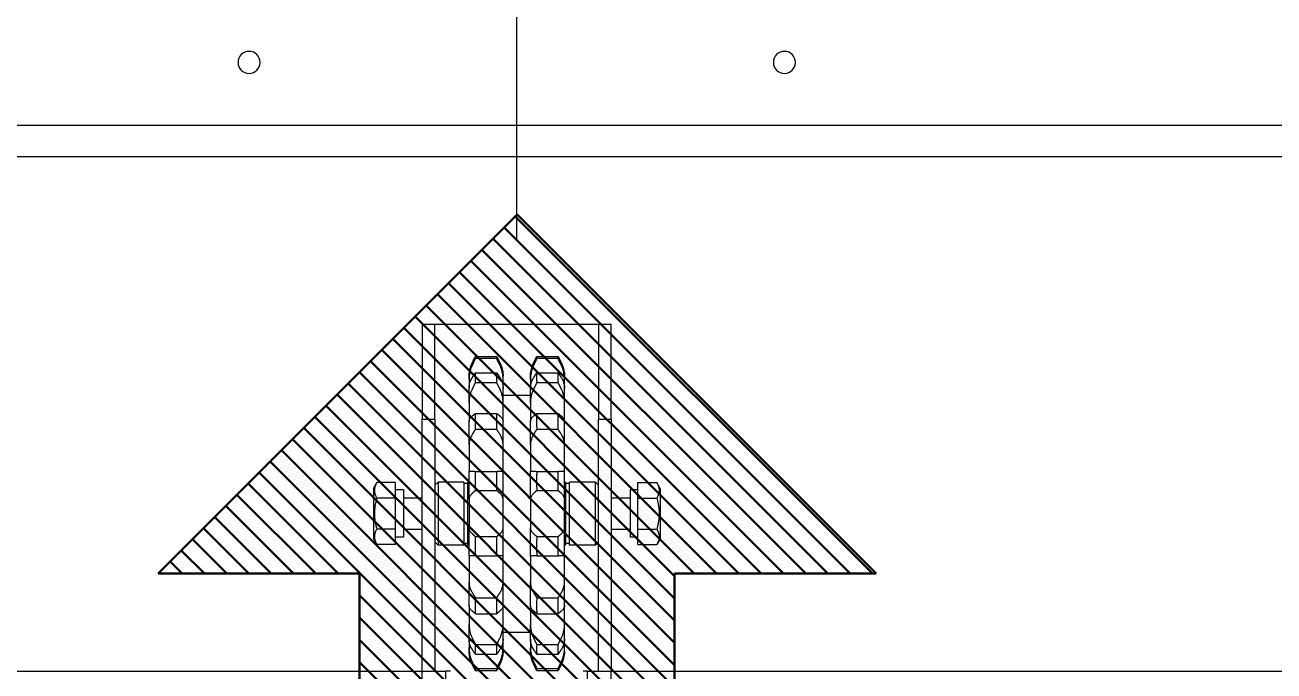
# Model space of a CAD drawing. Header units: millimetres. Extents: x -383313 to -161684, y -117025 to 99224.
# Drawn here: x -326998.6 to -326602, y 31030.8 to 31236 of the extents above; entities that cross this region are included whole.
import ezdxf

# ---------------------------------------------------------------- set-up
doc = ezdxf.new("R2010")
doc.units = ezdxf.units.MM
doc.header["$MEASUREMENT"] = 0
doc.linetypes.add('ESKD_shtrihpunktir', pattern=[18, 15, -1, 1, -1])
doc.layers.add('1', color=7, linetype='Continuous', lineweight=50)
for name, color, linetype in [('PV-55E8', 7, 'Continuous'), ('PV-F89', 7, 'Continuous'), ('Робот', 30, 'Continuous')]:
    doc.layers.add(name, color=color, linetype=linetype)

# ---------------------------------------------------------------- blocks, each defined once
blk = doc.blocks.new('*U123')
at = {"color": 1, "linetype": 'ESKD_shtrihpunktir', "ltscale": 10}
blk.add_line((-734.5, 563.27), (-734.5, -636.73), dxfattribs=at)
at = {"layer": 'PV-55E8', "color": 3}
for p, q in [((-264.5, 536.62), (-1204.5, 536.62)), ((-279.5, 526.62), (-1189.5, 526.62))]:
    blk.add_line(p, q, dxfattribs=at)
for centre in [(-819.5, 506.62), (-649.5, 506.62)]:
    blk.add_circle(centre, 3.5, dxfattribs=at)
blk = doc.blocks.new('Робот ABB IRB660_3.15 (сверху)')
at = {"layer": 'Робот'}
blk.add_circle((0, 0), 3150, dxfattribs=at)
blk = doc.blocks.new('*U149')
at = {"layer": 'PV-F89'}
for p, q in [((3037.85, 1938.87), (3037.85, 1473.87)), ((3079.85, 1489.37), (3078.03, 1488.32)), ((3078.03, 1482.37), (3078.03, 1488.32)), ((3095.85, 1489.37), (3079.85, 1489.37)), ((3082.94, 1482.37), (3082.94, 1488.32)), ((3092.76, 1482.37), (3092.76, 1488.32)), ((3095.85, 1489.37), (3097.66, 1488.32)), ((3097.66, 1482.37), (3097.66, 1488.32)), ((3078.03, 1482.37), (3082.94, 1482.37)), ((3080.35, 1479.87), (3080.35, 1482.37)), ((3095.35, 1479.87), (3080.35, 1479.87)), ((3082.85, 1479.87), (3082.85, 1473.87)), ((3082.94, 1482.37), (3092.76, 1482.37)), ((3092.76, 1482.37), (3097.66, 1482.37)), ((3092.85, 1479.87), (3092.85, 1473.87)), ((3095.35, 1479.87), (3095.35, 1482.37)), ((1757.85, 1473.87), (3037.85, 1473.87)), ((3037.85, 1473.87), (3037.85, 1466.37)), ((3037.85, 1473.87), (3117.85, 1473.87)), ((3117.85, 1473.87), (3117.85, 1469.87)), ((3147.85, 1473.87), (3117.85, 1473.87)), ((3147.85, 1469.87), (3147.85, 1473.87)), ((3117.85, 1469.87), (3037.85, 1469.87)), ((3078.85, 1469.87), (3077.85, 1468.87)), ((3097.85, 1468.87), (3077.85, 1468.87)), ((3077.85, 1460.67), (3077.85, 1468.87)), ((3096.85, 1469.87), (3097.85, 1468.87)), ((3097.85, 1460.67), (3097.85, 1468.87)), ((3117.85, 1469.87), (3147.85, 1469.87)), ((3147.85, 1465.87), (3147.85, 1469.87)), ((1757.85, 1466.37), (3037.85, 1466.37)), ((3037.85, 1464.92), (3037.85, 1466.37)), ((3147.85, 1421.87), (3147.85, 1465.87)), ((3097.85, 1460.67), (3077.85, 1460.67)), ((3078.35, 1459.37), (3078.35, 1460.67)), ((3097.35, 1459.37), (3097.35, 1460.67)), ((3037.99, 1457.02), (3037.99, 1450.22)), ((3038.64, 1457.02), (3038.64, 1450.22)), ((3043.16, 1457.02), (3043.16, 1450.22)), ((3044.23, 1459.02), (3045.2, 1459.02)), ((3047.12, 1459.02), (3045.2, 1459.02)), ((3046.27, 1457.02), (3046.27, 1450.22)), ((3047.99, 1459.02), (3047.12, 1459.02)), ((3047.99, 1459.02), (3052.59, 1459.02)), ((3054.44, 1459.02), (3052.59, 1459.02)), ((3058.64, 1459.02), (3054.44, 1459.02)), ((3056.06, 1457.02), (3056.06, 1450.22)), ((3058.64, 1459.02), (3066.07, 1459.02)), ((3061.09, 1457.02), (3061.09, 1450.22)), ((3067.54, 1459.02), (3066.07, 1459.02)), ((3074.3, 1459.02), (3067.54, 1459.02)), ((3074.34, 1459.02), (3074.3, 1459.02)), ((3074.34, 1459.02), (3083.33, 1459.02)), ((3074.45, 1457.02), (3074.45, 1450.22)), ((3077.85, 1459.37), (3097.85, 1459.37)), ((3077.85, 1459.02), (3077.85, 1459.37)), ((3080.54, 1457.02), (3080.54, 1450.22)), ((3084.15, 1459.02), (3083.33, 1459.02)), ((3091.55, 1459.02), (3084.15, 1459.02)), ((3092.37, 1459.02), (3091.55, 1459.02)), ((3092.37, 1459.02), (3101.36, 1459.02)), ((3095.16, 1457.02), (3095.16, 1450.22)), ((3097.85, 1459.02), (3097.85, 1459.37)), ((3101.25, 1457.02), (3101.25, 1450.22)), ((3101.4, 1459.02), (3101.36, 1459.02)), ((3108.16, 1459.02), (3101.4, 1459.02)), ((3109.62, 1459.02), (3108.16, 1459.02)), ((3109.62, 1459.02), (3117.06, 1459.02)), ((3114.61, 1457.02), (3114.61, 1450.22)), ((3121.26, 1459.02), (3117.06, 1459.02)), ((3119.64, 1457.02), (3119.64, 1450.22)), ((3123.11, 1459.02), (3121.26, 1459.02)), ((3123.11, 1459.02), (3127.71, 1459.02)), ((3128.58, 1459.02), (3127.71, 1459.02)), ((3130.5, 1459.02), (3128.58, 1459.02)), ((3129.42, 1457.02), (3129.42, 1450.22)), ((3130.5, 1459.02), (3131.46, 1459.02)), ((3132.54, 1457.02), (3132.54, 1450.22)), ((3137.05, 1450.22), (3137.05, 1457.02)), ((3137.7, 1457.02), (3137.7, 1450.22)), ((3044.23, 1448.22), (3045.2, 1448.22)), ((3045.2, 1448.22), (3047.12, 1448.22)), ((3047.12, 1448.22), (3047.99, 1448.22)), ((3047.99, 1448.22), (3052.59, 1448.22)), ((3050.2, 1448.22), (3050.2, 1439.52)), ((3052.59, 1448.22), (3054.44, 1448.22)), ((3054.44, 1448.22), (3058.64, 1448.22)), ((3058.64, 1448.22), (3066.07, 1448.22)), ((3066.07, 1448.22), (3067.54, 1448.22)), ((3067.54, 1448.22), (3074.3, 1448.22)), ((3074.3, 1448.22), (3074.34, 1448.22)), ((3074.34, 1448.22), (3083.33, 1448.22)), ((3083.33, 1448.22), (3084.15, 1448.22)), ((3084.15, 1448.22), (3091.55, 1448.22)), ((3091.55, 1448.22), (3092.37, 1448.22)), ((3092.37, 1448.22), (3101.36, 1448.22)), ((3101.36, 1448.22), (3101.4, 1448.22)), ((3101.4, 1448.22), (3108.16, 1448.22)), ((3108.16, 1448.22), (3109.62, 1448.22)), ((3109.62, 1448.22), (3117.06, 1448.22)), ((3117.06, 1448.22), (3121.26, 1448.22)), ((3121.26, 1448.22), (3123.11, 1448.22)), ((3123.11, 1448.22), (3127.71, 1448.22)), ((3125.49, 1448.22), (3125.49, 1439.52)), ((3127.71, 1448.22), (3128.58, 1448.22)), ((3128.58, 1448.22), (3130.5, 1448.22)), ((3130.5, 1448.22), (3131.46, 1448.22)), ((3037.99, 1437.52), (3037.99, 1430.72)), ((3038.64, 1437.52), (3038.64, 1430.72)), ((3043.16, 1437.52), (3043.16, 1430.72)), ((3044.23, 1439.52), (3045.2, 1439.52)), ((3047.12, 1439.52), (3045.2, 1439.52)), ((3046.27, 1437.52), (3046.27, 1430.72)), ((3047.99, 1439.52), (3047.12, 1439.52)), ((3047.99, 1439.52), (3052.59, 1439.52)), ((3054.44, 1439.52), (3052.59, 1439.52)), ((3058.64, 1439.52), (3054.44, 1439.52)), ((3056.06, 1437.52), (3056.06, 1430.72)), ((3058.64, 1439.52), (3066.07, 1439.52)), ((3061.09, 1437.52), (3061.09, 1430.72)), ((3067.54, 1439.52), (3066.07, 1439.52)), ((3074.3, 1439.52), (3067.54, 1439.52)), ((3074.34, 1439.52), (3074.3, 1439.52)), ((3074.34, 1439.52), (3083.33, 1439.52)), ((3074.45, 1437.52), (3074.45, 1430.72)), ((3080.54, 1437.52), (3080.54, 1430.72)), ((3084.15, 1439.52), (3083.33, 1439.52)), ((3091.55, 1439.52), (3084.15, 1439.52)), ((3092.37, 1439.52), (3091.55, 1439.52)), ((3092.37, 1439.52), (3101.36, 1439.52)), ((3095.16, 1437.52), (3095.16, 1430.72)), ((3101.25, 1437.52), (3101.25, 1430.72)), ((3101.4, 1439.52), (3101.36, 1439.52)), ((3108.16, 1439.52), (3101.4, 1439.52)), ((3109.62, 1439.52), (3108.16, 1439.52)), ((3109.62, 1439.52), (3117.06, 1439.52)), ((3114.61, 1437.52), (3114.61, 1430.72)), ((3121.26, 1439.52), (3117.06, 1439.52)), ((3119.64, 1437.52), (3119.64, 1430.72)), ((3123.11, 1439.52), (3121.26, 1439.52)), ((3123.11, 1439.52), (3127.71, 1439.52)), ((3128.58, 1439.52), (3127.71, 1439.52)), ((3130.5, 1439.52), (3128.58, 1439.52)), ((3129.42, 1437.52), (3129.42, 1430.72)), ((3130.5, 1439.52), (3131.46, 1439.52)), ((3132.54, 1437.52), (3132.54, 1430.72)), ((3137.05, 1430.72), (3137.05, 1437.52)), ((3137.7, 1437.52), (3137.7, 1430.72)), ((3044.23, 1428.72), (3045.2, 1428.72)), ((3045.2, 1428.72), (3047.12, 1428.72)), ((3047.12, 1428.72), (3047.99, 1428.72)), ((3047.99, 1428.72), (3052.59, 1428.72)), ((3052.59, 1428.72), (3054.44, 1428.72)), ((3054.44, 1428.72), (3058.64, 1428.72)), ((3058.64, 1428.72), (3066.07, 1428.72)), ((3066.07, 1428.72), (3067.54, 1428.72)), ((3067.54, 1428.72), (3074.3, 1428.72)), ((3074.3, 1428.72), (3074.34, 1428.72)), ((3074.34, 1428.72), (3083.33, 1428.72)), ((3077.85, 1428.37), (3077.85, 1428.72)), ((3097.85, 1428.37), (3077.85, 1428.37)), ((3078.35, 1427.07), (3078.35, 1428.37)), ((3083.33, 1428.72), (3084.15, 1428.72)), ((3084.15, 1428.72), (3091.55, 1428.72)), ((3091.55, 1428.72), (3092.37, 1428.72)), ((3092.37, 1428.72), (3101.36, 1428.72)), ((3097.35, 1427.07), (3097.35, 1428.37)), ((3097.85, 1428.37), (3097.85, 1428.72)), ((3101.36, 1428.72), (3101.4, 1428.72)), ((3101.4, 1428.72), (3108.16, 1428.72)), ((3108.16, 1428.72), (3109.62, 1428.72)), ((3109.62, 1428.72), (3117.06, 1428.72)), ((3117.06, 1428.72), (3121.26, 1428.72)), ((3121.26, 1428.72), (3123.11, 1428.72)), ((3123.11, 1428.72), (3127.71, 1428.72)), ((3127.71, 1428.72), (3128.58, 1428.72)), ((3128.58, 1428.72), (3130.5, 1428.72)), ((3130.5, 1428.72), (3131.46, 1428.72)), ((3077.85, 1427.07), (3097.85, 1427.07)), ((3077.85, 1418.87), (3077.85, 1427.07)), ((3097.85, 1418.87), (3097.85, 1427.07)), ((1757.85, 1421.37), (3037.85, 1421.37)), ((3037.85, 1421.37), (3037.85, 1422.76)), ((3037.85, 1421.37), (3037.85, 1413.87)), ((3147.85, 1417.87), (3147.85, 1421.87)), ((3037.85, 1417.87), (3117.85, 1417.87)), ((3077.85, 1418.87), (3097.85, 1418.87)), ((3078.85, 1417.87), (3077.85, 1418.87)), ((3096.85, 1417.87), (3097.85, 1418.87)), ((3117.85, 1417.87), (3117.85, 1413.87)), ((3147.85, 1417.87), (3117.85, 1417.87)), ((3147.85, 1413.87), (3147.85, 1417.87)), ((1757.85, 1413.87), (3037.85, 1413.87)), ((3117.85, 1413.87), (3037.85, 1413.87)), ((3037.85, 1413.87), (3037.85, 948.87)), ((3082.85, 1413.87), (3082.85, 1407.87)), ((3092.85, 1413.87), (3092.85, 1407.87)), ((3117.85, 1413.87), (3147.85, 1413.87)), ((3078.03, 1405.37), (3082.94, 1405.37)), ((3078.03, 1405.37), (3078.03, 1399.41)), ((3095.35, 1407.87), (3080.35, 1407.87)), ((3080.35, 1405.37), (3080.35, 1407.87)), ((3082.94, 1405.37), (3092.76, 1405.37)), ((3082.94, 1405.37), (3082.94, 1399.41)), ((3092.76, 1405.37), (3097.66, 1405.37)), ((3092.76, 1405.37), (3092.76, 1399.41)), ((3095.35, 1405.37), (3095.35, 1407.87)), ((3097.66, 1405.37), (3097.66, 1399.41)), ((3079.85, 1398.37), (3078.03, 1399.41)), ((3095.85, 1398.37), (3079.85, 1398.37)), ((3095.85, 1398.37), (3097.66, 1399.41))]:
    blk.add_line(p, q, dxfattribs=at)
for centre, start, end in [((3044.23, 1449.52), 90, 90.6401), ((3131.46, 1449.52), 89.3599, 90), ((3044.23, 1457.72), 269.3599, 270), ((3131.46, 1457.72), 270, 270.6401), ((3044.23, 1430.02), 90, 90.6401), ((3131.46, 1430.02), 89.3599, 90), ((3044.23, 1438.22), 269.3599, 270), ((3131.46, 1438.22), 270, 270.6401)]:
    blk.add_arc(centre, 9.5, start, end, dxfattribs=at)
for points, weights in [([(3082.94, 1488.32), (3080.49, 1489.74), (3078.03, 1488.32)], [1.22364575665, 1.41294441399, 1.22364575665]), ([(3092.76, 1488.32), (3087.85, 1489.74), (3082.94, 1488.32)], [1.22364575665, 1.41294441399, 1.22364575665]), ([(3097.66, 1488.32), (3095.21, 1489.74), (3092.76, 1488.32)], [1.22364575665, 1.41294441399, 1.22364575665]), ([(3037.99, 1457.02), (3039.06, 1457.55), (3040.08, 1458.05)], [1, 1.00025461957, 1]), ([(3038.64, 1457.02), (3038.32, 1457.11), (3037.99, 1457.02)], [1, 1.00194841845, 1]), ([(3040.83, 1458.05), (3039.76, 1457.55), (3038.64, 1457.02)], [1, 1.00025461958, 1]), ([(3043.16, 1457.02), (3043.99, 1457.55), (3044.78, 1458.05)], [1, 1.00025461955, 1]), ([(3046.27, 1457.02), (3044.72, 1457.11), (3043.16, 1457.02)], [1, 1.00194841845, 1]), ([(3048.38, 1458.05), (3047.35, 1457.55), (3046.27, 1457.02)], [1, 1.00025461956, 1]), ([(3056.06, 1457.02), (3056.5, 1457.55), (3056.92, 1458.05)], [1, 1.00025461955, 1]), ([(3061.09, 1457.02), (3058.58, 1457.11), (3056.06, 1457.02)], [1, 1.00194841845, 1]), ([(3062.76, 1458.05), (3061.94, 1457.55), (3061.09, 1457.02)], [1, 1.00025461956, 1]), ([(3074.45, 1457.02), (3074.43, 1457.55), (3074.41, 1458.05)], [1, 1.00025461957, 1]), ([(3080.54, 1457.02), (3077.49, 1457.11), (3074.45, 1457.02)], [1, 1.00194841845, 1]), ([(3081.47, 1458.05), (3081.01, 1457.55), (3080.54, 1457.02)], [1, 1.00025461957, 1]), ([(3095.16, 1457.02), (3094.69, 1457.55), (3094.23, 1458.05)], [1, 1.00025461955, 1]), ([(3101.25, 1457.02), (3098.2, 1457.11), (3095.16, 1457.02)], [1, 1.00194841845, 1]), ([(3101.28, 1458.05), (3101.27, 1457.55), (3101.25, 1457.02)], [1, 1.00025461956, 1]), ([(3114.61, 1457.02), (3113.76, 1457.55), (3112.94, 1458.05)], [1, 1.00025461956, 1]), ([(3119.64, 1457.02), (3117.12, 1457.11), (3114.61, 1457.02)], [1, 1.00194841845, 1]), ([(3118.78, 1458.05), (3119.2, 1457.55), (3119.64, 1457.02)], [1, 1.00025461955, 1]), ([(3129.42, 1457.02), (3128.35, 1457.55), (3127.32, 1458.05)], [1, 1.00025461954, 1]), ([(3132.54, 1457.02), (3130.98, 1457.11), (3129.42, 1457.02)], [1, 1.00194841845, 1]), ([(3130.92, 1458.05), (3131.71, 1457.55), (3132.54, 1457.02)], [1, 1.00025461956, 1]), ([(3137.05, 1457.02), (3135.94, 1457.55), (3134.87, 1458.05)], [1, 1.00025461956, 1]), ([(3135.62, 1458.05), (3136.64, 1457.55), (3137.7, 1457.02)], [1, 1.00025461954, 1]), ([(3137.7, 1457.02), (3137.38, 1457.11), (3137.05, 1457.02)], [1, 1.00194841845, 1]), ([(3037.99, 1450.22), (3038.32, 1450.12), (3038.64, 1450.22)], [1, 1.00194841845, 1]), ([(3040.08, 1449.18), (3039.06, 1449.69), (3037.99, 1450.22)], [1, 1.00025461955, 1]), ([(3038.64, 1450.22), (3039.76, 1449.69), (3040.83, 1449.18)], [1, 1.00025461953, 1]), ([(3044.78, 1449.18), (3043.99, 1449.69), (3043.16, 1450.22)], [1, 1.00025461957, 1]), ([(3043.16, 1450.22), (3044.72, 1450.12), (3046.27, 1450.22)], [1, 1.00194841845, 1]), ([(3046.27, 1450.22), (3047.35, 1449.69), (3048.38, 1449.18)], [1, 1.00025461954, 1]), ([(3056.92, 1449.18), (3056.5, 1449.69), (3056.06, 1450.22)], [1, 1.00025461956, 1]), ([(3056.06, 1450.22), (3058.58, 1450.12), (3061.09, 1450.22)], [1, 1.00194841845, 1]), ([(3061.09, 1450.22), (3061.94, 1449.69), (3062.76, 1449.18)], [1, 1.00025461956, 1]), ([(3074.41, 1449.18), (3074.43, 1449.69), (3074.45, 1450.22)], [1, 1.00025461956, 1]), ([(3074.45, 1450.22), (3077.49, 1450.12), (3080.54, 1450.22)], [1, 1.00194841845, 1]), ([(3080.54, 1450.22), (3081.01, 1449.69), (3081.47, 1449.18)], [1, 1.00025461958, 1]), ([(3094.23, 1449.18), (3094.69, 1449.69), (3095.16, 1450.22)], [1, 1.00025461956, 1]), ([(3095.16, 1450.22), (3098.2, 1450.12), (3101.25, 1450.22)], [1, 1.00194841845, 1]), ([(3101.25, 1450.22), (3101.27, 1449.69), (3101.28, 1449.18)], [1, 1.00025461955, 1]), ([(3112.94, 1449.18), (3113.76, 1449.69), (3114.61, 1450.22)], [1, 1.00025461957, 1]), ([(3114.61, 1450.22), (3117.12, 1450.12), (3119.64, 1450.22)], [1, 1.00194841845, 1]), ([(3119.64, 1450.22), (3119.2, 1449.69), (3118.78, 1449.18)], [1, 1.00025461956, 1]), ([(3127.32, 1449.18), (3128.35, 1449.69), (3129.42, 1450.22)], [1, 1.00025461956, 1]), ([(3129.42, 1450.22), (3130.98, 1450.12), (3132.54, 1450.22)], [1, 1.00194841845, 1]), ([(3132.54, 1450.22), (3131.71, 1449.69), (3130.92, 1449.18)], [1, 1.00025461955, 1]), ([(3134.87, 1449.18), (3135.94, 1449.69), (3137.05, 1450.22)], [1, 1.00025461957, 1]), ([(3137.7, 1450.22), (3136.64, 1449.69), (3135.62, 1449.18)], [1, 1.00025461957, 1]), ([(3137.05, 1450.22), (3137.38, 1450.12), (3137.7, 1450.22)], [1, 1.00194841845, 1]), ([(3037.99, 1437.52), (3039.06, 1438.05), (3040.08, 1438.55)], [1, 1.00025461957, 1]), ([(3038.64, 1437.52), (3038.32, 1437.61), (3037.99, 1437.52)], [1, 1.00194841845, 1]), ([(3040.83, 1438.55), (3039.76, 1438.05), (3038.64, 1437.52)], [1, 1.00025461957, 1]), ([(3043.16, 1437.52), (3043.99, 1438.05), (3044.78, 1438.55)], [1, 1.00025461956, 1]), ([(3046.27, 1437.52), (3044.72, 1437.61), (3043.16, 1437.52)], [1, 1.00194841845, 1]), ([(3048.38, 1438.55), (3047.35, 1438.05), (3046.27, 1437.52)], [1, 1.00025461957, 1]), ([(3056.06, 1437.52), (3056.5, 1438.05), (3056.92, 1438.55)], [1, 1.00025461955, 1]), ([(3061.09, 1437.52), (3058.58, 1437.61), (3056.06, 1437.52)], [1, 1.00194841845, 1]), ([(3062.76, 1438.55), (3061.94, 1438.05), (3061.09, 1437.52)], [1, 1.00025461957, 1]), ([(3074.45, 1437.52), (3074.43, 1438.05), (3074.41, 1438.55)], [1, 1.00025461957, 1]), ([(3080.54, 1437.52), (3077.49, 1437.61), (3074.45, 1437.52)], [1, 1.00194841845, 1]), ([(3081.47, 1438.55), (3081.01, 1438.05), (3080.54, 1437.52)], [1, 1.00025461957, 1]), ([(3095.16, 1437.52), (3094.69, 1438.05), (3094.23, 1438.55)], [1, 1.00025461958, 1]), ([(3101.25, 1437.52), (3098.2, 1437.61), (3095.16, 1437.52)], [1, 1.00194841845, 1]), ([(3101.28, 1438.55), (3101.27, 1438.05), (3101.25, 1437.52)], [1, 1.00025461954, 1]), ([(3114.61, 1437.52), (3113.76, 1438.05), (3112.94, 1438.55)], [1, 1.00025461956, 1]), ([(3119.64, 1437.52), (3117.12, 1437.61), (3114.61, 1437.52)], [1, 1.00194841845, 1]), ([(3118.78, 1438.55), (3119.2, 1438.05), (3119.64, 1437.52)], [1, 1.00025461956, 1]), ([(3129.42, 1437.52), (3128.35, 1438.05), (3127.32, 1438.55)], [1, 1.00025461954, 1]), ([(3132.54, 1437.52), (3130.98, 1437.61), (3129.42, 1437.52)], [1, 1.00194841845, 1]), ([(3130.92, 1438.55), (3131.71, 1438.05), (3132.54, 1437.52)], [1, 1.00025461957, 1]), ([(3137.05, 1437.52), (3135.94, 1438.05), (3134.87, 1438.55)], [1, 1.00025461955, 1]), ([(3135.62, 1438.55), (3136.64, 1438.05), (3137.7, 1437.52)], [1, 1.00025461956, 1]), ([(3137.7, 1437.52), (3137.38, 1437.61), (3137.05, 1437.52)], [1, 1.00194841845, 1]), ([(3037.99, 1430.72), (3038.32, 1430.62), (3038.64, 1430.72)], [1, 1.00194841845, 1]), ([(3040.08, 1429.68), (3039.06, 1430.19), (3037.99, 1430.72)], [1, 1.00025461957, 1]), ([(3038.64, 1430.72), (3039.76, 1430.19), (3040.83, 1429.68)], [1, 1.00025461957, 1]), ([(3043.16, 1430.72), (3044.72, 1430.62), (3046.27, 1430.72)], [1, 1.00194841845, 1]), ([(3044.78, 1429.68), (3043.99, 1430.19), (3043.16, 1430.72)], [1, 1.00025461954, 1]), ([(3046.27, 1430.72), (3047.35, 1430.19), (3048.38, 1429.68)], [1, 1.00025461957, 1]), ([(3056.06, 1430.72), (3058.58, 1430.62), (3061.09, 1430.72)], [1, 1.00194841845, 1]), ([(3056.92, 1429.68), (3056.5, 1430.19), (3056.06, 1430.72)], [1, 1.00025461956, 1]), ([(3061.09, 1430.72), (3061.94, 1430.19), (3062.76, 1429.68)], [1, 1.00025461958, 1]), ([(3074.41, 1429.68), (3074.43, 1430.19), (3074.45, 1430.72)], [1, 1.00025461956, 1]), ([(3074.45, 1430.72), (3077.49, 1430.62), (3080.54, 1430.72)], [1, 1.00194841845, 1]), ([(3080.54, 1430.72), (3081.01, 1430.19), (3081.47, 1429.68)], [1, 1.00025461956, 1]), ([(3094.23, 1429.68), (3094.69, 1430.19), (3095.16, 1430.72)], [1, 1.00025461957, 1]), ([(3095.16, 1430.72), (3098.2, 1430.62), (3101.25, 1430.72)], [1, 1.00194841845, 1]), ([(3101.25, 1430.72), (3101.27, 1430.19), (3101.28, 1429.68)], [1, 1.00025461953, 1]), ([(3112.94, 1429.68), (3113.76, 1430.19), (3114.61, 1430.72)], [1, 1.00025461956, 1]), ([(3114.61, 1430.72), (3117.12, 1430.62), (3119.64, 1430.72)], [1, 1.00194841845, 1]), ([(3119.64, 1430.72), (3119.2, 1430.19), (3118.78, 1429.68)], [1, 1.00025461955, 1]), ([(3127.32, 1429.68), (3128.35, 1430.19), (3129.42, 1430.72)], [1, 1.00025461957, 1]), ([(3129.42, 1430.72), (3130.98, 1430.62), (3132.54, 1430.72)], [1, 1.00194841845, 1]), ([(3132.54, 1430.72), (3131.71, 1430.19), (3130.92, 1429.68)], [1, 1.00025461955, 1]), ([(3134.87, 1429.68), (3135.94, 1430.19), (3137.05, 1430.72)], [1, 1.00025461956, 1]), ([(3137.7, 1430.72), (3136.64, 1430.19), (3135.62, 1429.68)], [1, 1.00025461955, 1]), ([(3137.05, 1430.72), (3137.38, 1430.62), (3137.7, 1430.72)], [1, 1.00194841845, 1]), ([(3082.94, 1399.41), (3080.49, 1398), (3078.03, 1399.41)], [1.22364575665, 1.41294441399, 1.22364575665]), ([(3092.76, 1399.41), (3087.85, 1398), (3082.94, 1399.41)], [1.22364575665, 1.41294441399, 1.22364575665]), ([(3097.66, 1399.41), (3095.21, 1398), (3092.76, 1399.41)], [1.22364575665, 1.41294441399, 1.22364575665])]:
    blk.add_rational_spline(points, weights, degree=2, dxfattribs=at)
for points, knots in [([(3040.08, 1458.05), (3040.24, 1458.13), (3040.39, 1458.2), (3040.82, 1458.38), (3041.12, 1458.49), (3041.72, 1458.68), (3042.04, 1458.76), (3042.68, 1458.89), (3043, 1458.94), (3043.59, 1459), (3043.86, 1459.01), (3044.13, 1459.02)], [10.115097, 10.115097, 10.115097, 10.115097, 10.644502, 10.644502, 11.586026, 11.586026, 12.527551, 12.527551, 13.469075, 13.469075, 14.298941, 14.298941, 14.298941, 14.298941]), ([(3045.2, 1459.02), (3044.88, 1459.02), (3044.56, 1459), (3043.9, 1458.94), (3043.56, 1458.89), (3042.89, 1458.76), (3042.56, 1458.68), (3041.92, 1458.49), (3041.61, 1458.38), (3041.16, 1458.2), (3041, 1458.13), (3040.83, 1458.05)], [43.585605, 43.585605, 43.585605, 43.585605, 44.52713, 44.52713, 45.468654, 45.468654, 46.410179, 46.410179, 47.351703, 47.351703, 47.881108, 47.881108, 47.881108, 47.881108]), ([(3044.78, 1458.05), (3044.9, 1458.13), (3045.02, 1458.2), (3045.35, 1458.38), (3045.58, 1458.49), (3046.05, 1458.68), (3046.29, 1458.76), (3046.78, 1458.89), (3047.03, 1458.94), (3047.52, 1459), (3047.76, 1459.02), (3047.99, 1459.02)], [10.115097, 10.115097, 10.115097, 10.115097, 10.644502, 10.644502, 11.586026, 11.586026, 12.527551, 12.527551, 13.469075, 13.469075, 14.4106, 14.4106, 14.4106, 14.4106]), ([(3052.59, 1459.02), (3052.29, 1459.02), (3051.97, 1459), (3051.33, 1458.94), (3051.01, 1458.89), (3050.37, 1458.76), (3050.05, 1458.68), (3049.43, 1458.49), (3049.14, 1458.38), (3048.7, 1458.2), (3048.54, 1458.13), (3048.38, 1458.05)], [43.585605, 43.585605, 43.585605, 43.585605, 44.52713, 44.52713, 45.468654, 45.468654, 46.410179, 46.410179, 47.351703, 47.351703, 47.881108, 47.881108, 47.881108, 47.881108]), ([(3056.92, 1458.05), (3056.99, 1458.13), (3057.05, 1458.2), (3057.23, 1458.38), (3057.35, 1458.49), (3057.6, 1458.68), (3057.73, 1458.76), (3057.99, 1458.89), (3058.13, 1458.94), (3058.39, 1459), (3058.52, 1459.02), (3058.64, 1459.02)], [10.115097, 10.115097, 10.115097, 10.115097, 10.644502, 10.644502, 11.586026, 11.586026, 12.527551, 12.527551, 13.469075, 13.469075, 14.4106, 14.4106, 14.4106, 14.4106]), ([(3066.07, 1459.02), (3065.84, 1459.02), (3065.59, 1459), (3065.08, 1458.94), (3064.83, 1458.89), (3064.32, 1458.76), (3064.07, 1458.68), (3063.58, 1458.49), (3063.35, 1458.38), (3063.01, 1458.2), (3062.88, 1458.13), (3062.76, 1458.05)], [43.585605, 43.585605, 43.585605, 43.585605, 44.52713, 44.52713, 45.468654, 45.468654, 46.410179, 46.410179, 47.351703, 47.351703, 47.881108, 47.881108, 47.881108, 47.881108]), ([(3074.41, 1458.05), (3074.41, 1458.13), (3074.41, 1458.2), (3074.4, 1458.38), (3074.39, 1458.49), (3074.38, 1458.68), (3074.38, 1458.76), (3074.37, 1458.89), (3074.36, 1458.94), (3074.35, 1459), (3074.34, 1459.02), (3074.34, 1459.02)], [10.115097, 10.115097, 10.115097, 10.115097, 10.644502, 10.644502, 11.586026, 11.586026, 12.527551, 12.527551, 13.469075, 13.469075, 14.4106, 14.4106, 14.4106, 14.4106]), ([(3083.33, 1459.02), (3083.19, 1459.02), (3083.06, 1459), (3082.77, 1458.94), (3082.63, 1458.89), (3082.35, 1458.76), (3082.2, 1458.68), (3081.93, 1458.49), (3081.8, 1458.38), (3081.61, 1458.2), (3081.54, 1458.13), (3081.47, 1458.05)], [43.585605, 43.585605, 43.585605, 43.585605, 44.52713, 44.52713, 45.468654, 45.468654, 46.410179, 46.410179, 47.351703, 47.351703, 47.881108, 47.881108, 47.881108, 47.881108]), ([(3094.23, 1458.05), (3094.16, 1458.13), (3094.09, 1458.2), (3093.9, 1458.38), (3093.77, 1458.49), (3093.49, 1458.68), (3093.35, 1458.76), (3093.07, 1458.89), (3092.93, 1458.94), (3092.64, 1459), (3092.5, 1459.02), (3092.37, 1459.02)], [10.115097, 10.115097, 10.115097, 10.115097, 10.644502, 10.644502, 11.586026, 11.586026, 12.527551, 12.527551, 13.469075, 13.469075, 14.4106, 14.4106, 14.4106, 14.4106]), ([(3101.36, 1459.02), (3101.36, 1459.02), (3101.35, 1459), (3101.34, 1458.94), (3101.33, 1458.89), (3101.32, 1458.76), (3101.32, 1458.68), (3101.3, 1458.49), (3101.3, 1458.38), (3101.29, 1458.2), (3101.29, 1458.13), (3101.28, 1458.05)], [43.585605, 43.585605, 43.585605, 43.585605, 44.52713, 44.52713, 45.468654, 45.468654, 46.410179, 46.410179, 47.351703, 47.351703, 47.881108, 47.881108, 47.881108, 47.881108]), ([(3112.94, 1458.05), (3112.82, 1458.13), (3112.69, 1458.2), (3112.35, 1458.38), (3112.11, 1458.49), (3111.63, 1458.68), (3111.38, 1458.76), (3110.87, 1458.89), (3110.61, 1458.94), (3110.11, 1459), (3109.86, 1459.02), (3109.62, 1459.02)], [10.115097, 10.115097, 10.115097, 10.115097, 10.644502, 10.644502, 11.586026, 11.586026, 12.527551, 12.527551, 13.469075, 13.469075, 14.4106, 14.4106, 14.4106, 14.4106]), ([(3117.06, 1459.02), (3117.18, 1459.02), (3117.31, 1459), (3117.57, 1458.94), (3117.7, 1458.89), (3117.97, 1458.76), (3118.1, 1458.68), (3118.35, 1458.49), (3118.47, 1458.38), (3118.65, 1458.2), (3118.71, 1458.13), (3118.78, 1458.05)], [43.585605, 43.585605, 43.585605, 43.585605, 44.52713, 44.52713, 45.468654, 45.468654, 46.410179, 46.410179, 47.351703, 47.351703, 47.881108, 47.881108, 47.881108, 47.881108]), ([(3127.32, 1458.05), (3127.16, 1458.13), (3127, 1458.2), (3126.56, 1458.38), (3126.27, 1458.49), (3125.65, 1458.68), (3125.33, 1458.76), (3124.69, 1458.89), (3124.37, 1458.94), (3123.73, 1459), (3123.41, 1459.02), (3123.11, 1459.02)], [10.115097, 10.115097, 10.115097, 10.115097, 10.644502, 10.644502, 11.586026, 11.586026, 12.527551, 12.527551, 13.469075, 13.469075, 14.4106, 14.4106, 14.4106, 14.4106]), ([(3127.71, 1459.02), (3127.94, 1459.02), (3128.18, 1459), (3128.67, 1458.94), (3128.91, 1458.89), (3129.41, 1458.76), (3129.65, 1458.68), (3130.12, 1458.49), (3130.35, 1458.38), (3130.68, 1458.2), (3130.8, 1458.13), (3130.92, 1458.05)], [43.585605, 43.585605, 43.585605, 43.585605, 44.52713, 44.52713, 45.468654, 45.468654, 46.410179, 46.410179, 47.351703, 47.351703, 47.881108, 47.881108, 47.881108, 47.881108]), ([(3134.87, 1458.05), (3134.7, 1458.13), (3134.54, 1458.2), (3134.08, 1458.38), (3133.78, 1458.49), (3133.14, 1458.68), (3132.81, 1458.76), (3132.14, 1458.89), (3131.8, 1458.94), (3131.14, 1459), (3130.81, 1459.02), (3130.5, 1459.02)], [10.115097, 10.115097, 10.115097, 10.115097, 10.644502, 10.644502, 11.586026, 11.586026, 12.527551, 12.527551, 13.469075, 13.469075, 14.4106, 14.4106, 14.4106, 14.4106]), ([(3131.57, 1459.02), (3131.83, 1459.01), (3132.11, 1459), (3132.7, 1458.94), (3133.02, 1458.89), (3133.66, 1458.76), (3133.97, 1458.68), (3134.58, 1458.49), (3134.88, 1458.38), (3135.31, 1458.2), (3135.46, 1458.13), (3135.62, 1458.05)], [43.697264, 43.697264, 43.697264, 43.697264, 44.52713, 44.52713, 45.468654, 45.468654, 46.410179, 46.410179, 47.351703, 47.351703, 47.881108, 47.881108, 47.881108, 47.881108]), ([(3044.13, 1448.22), (3043.86, 1448.22), (3043.59, 1448.23), (3043, 1448.29), (3042.68, 1448.34), (3042.04, 1448.47), (3041.72, 1448.55), (3041.12, 1448.74), (3040.82, 1448.85), (3040.39, 1449.03), (3040.24, 1449.11), (3040.08, 1449.18)], [43.697229, 43.697229, 43.697229, 43.697229, 44.527095, 44.527095, 45.468619, 45.468619, 46.410144, 46.410144, 47.351668, 47.351668, 47.881074, 47.881074, 47.881074, 47.881074]), ([(3040.83, 1449.18), (3041, 1449.11), (3041.16, 1449.03), (3041.61, 1448.85), (3041.92, 1448.74), (3042.56, 1448.55), (3042.89, 1448.47), (3043.56, 1448.34), (3043.9, 1448.29), (3044.56, 1448.23), (3044.88, 1448.22), (3045.2, 1448.22)], [10.115097, 10.115097, 10.115097, 10.115097, 10.644502, 10.644502, 11.586026, 11.586026, 12.527551, 12.527551, 13.469075, 13.469075, 14.4106, 14.4106, 14.4106, 14.4106]), ([(3047.99, 1448.22), (3047.76, 1448.22), (3047.52, 1448.23), (3047.03, 1448.29), (3046.78, 1448.34), (3046.29, 1448.47), (3046.05, 1448.55), (3045.58, 1448.74), (3045.35, 1448.85), (3045.02, 1449.03), (3044.9, 1449.11), (3044.78, 1449.18)], [43.585571, 43.585571, 43.585571, 43.585571, 44.527095, 44.527095, 45.468619, 45.468619, 46.410144, 46.410144, 47.351668, 47.351668, 47.881074, 47.881074, 47.881074, 47.881074]), ([(3048.38, 1449.18), (3048.54, 1449.11), (3048.7, 1449.03), (3049.14, 1448.85), (3049.43, 1448.74), (3050.05, 1448.55), (3050.37, 1448.47), (3051.01, 1448.34), (3051.33, 1448.29), (3051.97, 1448.23), (3052.29, 1448.22), (3052.59, 1448.22)], [10.115097, 10.115097, 10.115097, 10.115097, 10.644502, 10.644502, 11.586026, 11.586026, 12.527551, 12.527551, 13.469075, 13.469075, 14.4106, 14.4106, 14.4106, 14.4106]), ([(3058.64, 1448.22), (3058.52, 1448.22), (3058.39, 1448.23), (3058.13, 1448.29), (3057.99, 1448.34), (3057.73, 1448.47), (3057.6, 1448.55), (3057.35, 1448.74), (3057.23, 1448.85), (3057.05, 1449.03), (3056.99, 1449.11), (3056.92, 1449.18)], [43.585571, 43.585571, 43.585571, 43.585571, 44.527095, 44.527095, 45.468619, 45.468619, 46.410144, 46.410144, 47.351668, 47.351668, 47.881074, 47.881074, 47.881074, 47.881074]), ([(3062.76, 1449.18), (3062.88, 1449.11), (3063.01, 1449.03), (3063.35, 1448.85), (3063.58, 1448.74), (3064.07, 1448.55), (3064.32, 1448.47), (3064.83, 1448.34), (3065.08, 1448.29), (3065.59, 1448.23), (3065.84, 1448.22), (3066.07, 1448.22)], [10.115097, 10.115097, 10.115097, 10.115097, 10.644502, 10.644502, 11.586026, 11.586026, 12.527551, 12.527551, 13.469075, 13.469075, 14.4106, 14.4106, 14.4106, 14.4106]), ([(3074.34, 1448.22), (3074.34, 1448.22), (3074.35, 1448.23), (3074.36, 1448.29), (3074.37, 1448.34), (3074.38, 1448.47), (3074.38, 1448.55), (3074.39, 1448.74), (3074.4, 1448.85), (3074.41, 1449.03), (3074.41, 1449.11), (3074.41, 1449.18)], [43.585571, 43.585571, 43.585571, 43.585571, 44.527095, 44.527095, 45.468619, 45.468619, 46.410144, 46.410144, 47.351668, 47.351668, 47.881074, 47.881074, 47.881074, 47.881074]), ([(3081.47, 1449.18), (3081.54, 1449.11), (3081.61, 1449.03), (3081.8, 1448.85), (3081.93, 1448.74), (3082.2, 1448.55), (3082.35, 1448.47), (3082.63, 1448.34), (3082.77, 1448.29), (3083.06, 1448.23), (3083.19, 1448.22), (3083.33, 1448.22)], [10.115097, 10.115097, 10.115097, 10.115097, 10.644502, 10.644502, 11.586026, 11.586026, 12.527551, 12.527551, 13.469075, 13.469075, 14.4106, 14.4106, 14.4106, 14.4106]), ([(3092.37, 1448.22), (3092.5, 1448.22), (3092.64, 1448.23), (3092.93, 1448.29), (3093.07, 1448.34), (3093.35, 1448.47), (3093.49, 1448.55), (3093.77, 1448.74), (3093.9, 1448.85), (3094.09, 1449.03), (3094.16, 1449.11), (3094.23, 1449.18)], [43.585571, 43.585571, 43.585571, 43.585571, 44.527095, 44.527095, 45.468619, 45.468619, 46.410144, 46.410144, 47.351668, 47.351668, 47.881074, 47.881074, 47.881074, 47.881074]), ([(3101.28, 1449.18), (3101.29, 1449.11), (3101.29, 1449.03), (3101.3, 1448.85), (3101.3, 1448.74), (3101.32, 1448.55), (3101.32, 1448.47), (3101.33, 1448.34), (3101.34, 1448.29), (3101.35, 1448.23), (3101.36, 1448.22), (3101.36, 1448.22)], [10.115097, 10.115097, 10.115097, 10.115097, 10.644502, 10.644502, 11.586026, 11.586026, 12.527551, 12.527551, 13.469075, 13.469075, 14.4106, 14.4106, 14.4106, 14.4106]), ([(3109.62, 1448.22), (3109.86, 1448.22), (3110.11, 1448.23), (3110.61, 1448.29), (3110.87, 1448.34), (3111.38, 1448.47), (3111.63, 1448.55), (3112.11, 1448.74), (3112.35, 1448.85), (3112.69, 1449.03), (3112.82, 1449.11), (3112.94, 1449.18)], [43.585571, 43.585571, 43.585571, 43.585571, 44.527095, 44.527095, 45.468619, 45.468619, 46.410144, 46.410144, 47.351668, 47.351668, 47.881074, 47.881074, 47.881074, 47.881074]), ([(3118.78, 1449.18), (3118.71, 1449.11), (3118.65, 1449.03), (3118.47, 1448.85), (3118.35, 1448.74), (3118.1, 1448.55), (3117.97, 1448.47), (3117.7, 1448.34), (3117.57, 1448.29), (3117.31, 1448.23), (3117.18, 1448.22), (3117.06, 1448.22)], [10.115097, 10.115097, 10.115097, 10.115097, 10.644502, 10.644502, 11.586026, 11.586026, 12.527551, 12.527551, 13.469075, 13.469075, 14.4106, 14.4106, 14.4106, 14.4106]), ([(3123.11, 1448.22), (3123.41, 1448.22), (3123.73, 1448.23), (3124.37, 1448.29), (3124.69, 1448.34), (3125.33, 1448.47), (3125.65, 1448.55), (3126.27, 1448.74), (3126.56, 1448.85), (3127, 1449.03), (3127.16, 1449.11), (3127.32, 1449.18)], [43.585571, 43.585571, 43.585571, 43.585571, 44.527095, 44.527095, 45.468619, 45.468619, 46.410144, 46.410144, 47.351668, 47.351668, 47.881074, 47.881074, 47.881074, 47.881074]), ([(3130.92, 1449.18), (3130.8, 1449.11), (3130.68, 1449.03), (3130.35, 1448.85), (3130.12, 1448.74), (3129.65, 1448.55), (3129.41, 1448.47), (3128.91, 1448.34), (3128.67, 1448.29), (3128.18, 1448.23), (3127.94, 1448.22), (3127.71, 1448.22)], [10.115097, 10.115097, 10.115097, 10.115097, 10.644502, 10.644502, 11.586026, 11.586026, 12.527551, 12.527551, 13.469075, 13.469075, 14.4106, 14.4106, 14.4106, 14.4106]), ([(3130.5, 1448.22), (3130.81, 1448.22), (3131.14, 1448.23), (3131.8, 1448.29), (3132.14, 1448.34), (3132.81, 1448.47), (3133.14, 1448.55), (3133.78, 1448.74), (3134.08, 1448.85), (3134.54, 1449.03), (3134.7, 1449.11), (3134.87, 1449.18)], [43.585571, 43.585571, 43.585571, 43.585571, 44.527095, 44.527095, 45.468619, 45.468619, 46.410144, 46.410144, 47.351668, 47.351668, 47.881074, 47.881074, 47.881074, 47.881074]), ([(3135.62, 1449.18), (3135.46, 1449.11), (3135.31, 1449.03), (3134.88, 1448.85), (3134.58, 1448.74), (3133.97, 1448.55), (3133.66, 1448.47), (3133.02, 1448.34), (3132.7, 1448.29), (3132.11, 1448.23), (3131.83, 1448.22), (3131.57, 1448.22)], [10.115097, 10.115097, 10.115097, 10.115097, 10.644502, 10.644502, 11.586026, 11.586026, 12.527551, 12.527551, 13.469075, 13.469075, 14.298941, 14.298941, 14.298941, 14.298941]), ([(3040.08, 1438.55), (3040.24, 1438.63), (3040.39, 1438.7), (3040.82, 1438.88), (3041.12, 1438.99), (3041.72, 1439.18), (3042.04, 1439.26), (3042.68, 1439.39), (3043, 1439.44), (3043.59, 1439.5), (3043.86, 1439.51), (3044.13, 1439.52)], [10.115097, 10.115097, 10.115097, 10.115097, 10.644502, 10.644502, 11.586026, 11.586026, 12.527551, 12.527551, 13.469075, 13.469075, 14.298941, 14.298941, 14.298941, 14.298941]), ([(3045.2, 1439.52), (3044.88, 1439.52), (3044.56, 1439.5), (3043.9, 1439.44), (3043.56, 1439.39), (3042.89, 1439.26), (3042.56, 1439.18), (3041.92, 1438.99), (3041.61, 1438.88), (3041.16, 1438.7), (3041, 1438.63), (3040.83, 1438.55)], [43.585571, 43.585571, 43.585571, 43.585571, 44.527095, 44.527095, 45.468619, 45.468619, 46.410144, 46.410144, 47.351668, 47.351668, 47.881074, 47.881074, 47.881074, 47.881074]), ([(3044.78, 1438.55), (3044.9, 1438.63), (3045.02, 1438.7), (3045.35, 1438.88), (3045.58, 1438.99), (3046.05, 1439.18), (3046.29, 1439.26), (3046.78, 1439.39), (3047.03, 1439.44), (3047.52, 1439.5), (3047.76, 1439.52), (3047.99, 1439.52)], [10.115097, 10.115097, 10.115097, 10.115097, 10.644502, 10.644502, 11.586026, 11.586026, 12.527551, 12.527551, 13.469075, 13.469075, 14.4106, 14.4106, 14.4106, 14.4106]), ([(3052.59, 1439.52), (3052.29, 1439.52), (3051.97, 1439.5), (3051.33, 1439.44), (3051.01, 1439.39), (3050.37, 1439.26), (3050.05, 1439.18), (3049.43, 1438.99), (3049.14, 1438.88), (3048.7, 1438.7), (3048.54, 1438.63), (3048.38, 1438.55)], [43.585571, 43.585571, 43.585571, 43.585571, 44.527095, 44.527095, 45.468619, 45.468619, 46.410144, 46.410144, 47.351668, 47.351668, 47.881074, 47.881074, 47.881074, 47.881074]), ([(3056.92, 1438.55), (3056.99, 1438.63), (3057.05, 1438.7), (3057.23, 1438.88), (3057.35, 1438.99), (3057.6, 1439.18), (3057.73, 1439.26), (3057.99, 1439.39), (3058.13, 1439.44), (3058.39, 1439.5), (3058.52, 1439.52), (3058.64, 1439.52)], [10.115097, 10.115097, 10.115097, 10.115097, 10.644502, 10.644502, 11.586026, 11.586026, 12.527551, 12.527551, 13.469075, 13.469075, 14.4106, 14.4106, 14.4106, 14.4106]), ([(3066.07, 1439.52), (3065.84, 1439.52), (3065.59, 1439.5), (3065.08, 1439.44), (3064.83, 1439.39), (3064.32, 1439.26), (3064.07, 1439.18), (3063.58, 1438.99), (3063.35, 1438.88), (3063.01, 1438.7), (3062.88, 1438.63), (3062.76, 1438.55)], [43.585571, 43.585571, 43.585571, 43.585571, 44.527095, 44.527095, 45.468619, 45.468619, 46.410144, 46.410144, 47.351668, 47.351668, 47.881074, 47.881074, 47.881074, 47.881074]), ([(3074.41, 1438.55), (3074.41, 1438.63), (3074.41, 1438.7), (3074.4, 1438.88), (3074.39, 1438.99), (3074.38, 1439.18), (3074.38, 1439.26), (3074.37, 1439.39), (3074.36, 1439.44), (3074.35, 1439.5), (3074.34, 1439.52), (3074.34, 1439.52)], [10.115097, 10.115097, 10.115097, 10.115097, 10.644502, 10.644502, 11.586026, 11.586026, 12.527551, 12.527551, 13.469075, 13.469075, 14.4106, 14.4106, 14.4106, 14.4106]), ([(3083.33, 1439.52), (3083.19, 1439.52), (3083.06, 1439.5), (3082.77, 1439.44), (3082.63, 1439.39), (3082.35, 1439.26), (3082.2, 1439.18), (3081.93, 1438.99), (3081.8, 1438.88), (3081.61, 1438.7), (3081.54, 1438.63), (3081.47, 1438.55)], [43.585571, 43.585571, 43.585571, 43.585571, 44.527095, 44.527095, 45.468619, 45.468619, 46.410144, 46.410144, 47.351668, 47.351668, 47.881074, 47.881074, 47.881074, 47.881074]), ([(3094.23, 1438.55), (3094.16, 1438.63), (3094.09, 1438.7), (3093.9, 1438.88), (3093.77, 1438.99), (3093.49, 1439.18), (3093.35, 1439.26), (3093.07, 1439.39), (3092.93, 1439.44), (3092.64, 1439.5), (3092.5, 1439.52), (3092.37, 1439.52)], [10.115097, 10.115097, 10.115097, 10.115097, 10.644502, 10.644502, 11.586026, 11.586026, 12.527551, 12.527551, 13.469075, 13.469075, 14.4106, 14.4106, 14.4106, 14.4106]), ([(3101.36, 1439.52), (3101.36, 1439.52), (3101.35, 1439.5), (3101.34, 1439.44), (3101.33, 1439.39), (3101.32, 1439.26), (3101.32, 1439.18), (3101.3, 1438.99), (3101.3, 1438.88), (3101.29, 1438.7), (3101.29, 1438.63), (3101.28, 1438.55)], [43.585571, 43.585571, 43.585571, 43.585571, 44.527095, 44.527095, 45.468619, 45.468619, 46.410144, 46.410144, 47.351668, 47.351668, 47.881074, 47.881074, 47.881074, 47.881074]), ([(3112.94, 1438.55), (3112.82, 1438.63), (3112.69, 1438.7), (3112.35, 1438.88), (3112.11, 1438.99), (3111.63, 1439.18), (3111.38, 1439.26), (3110.87, 1439.39), (3110.61, 1439.44), (3110.11, 1439.5), (3109.86, 1439.52), (3109.62, 1439.52)], [10.115097, 10.115097, 10.115097, 10.115097, 10.644502, 10.644502, 11.586026, 11.586026, 12.527551, 12.527551, 13.469075, 13.469075, 14.4106, 14.4106, 14.4106, 14.4106]), ([(3117.06, 1439.52), (3117.18, 1439.52), (3117.31, 1439.5), (3117.57, 1439.44), (3117.7, 1439.39), (3117.97, 1439.26), (3118.1, 1439.18), (3118.35, 1438.99), (3118.47, 1438.88), (3118.65, 1438.7), (3118.71, 1438.63), (3118.78, 1438.55)], [43.585571, 43.585571, 43.585571, 43.585571, 44.527095, 44.527095, 45.468619, 45.468619, 46.410144, 46.410144, 47.351668, 47.351668, 47.881074, 47.881074, 47.881074, 47.881074]), ([(3127.32, 1438.55), (3127.16, 1438.63), (3127, 1438.7), (3126.56, 1438.88), (3126.27, 1438.99), (3125.65, 1439.18), (3125.33, 1439.26), (3124.69, 1439.39), (3124.37, 1439.44), (3123.73, 1439.5), (3123.41, 1439.52), (3123.11, 1439.52)], [10.115097, 10.115097, 10.115097, 10.115097, 10.644502, 10.644502, 11.586026, 11.586026, 12.527551, 12.527551, 13.469075, 13.469075, 14.4106, 14.4106, 14.4106, 14.4106]), ([(3127.71, 1439.52), (3127.94, 1439.52), (3128.18, 1439.5), (3128.67, 1439.44), (3128.91, 1439.39), (3129.41, 1439.26), (3129.65, 1439.18), (3130.12, 1438.99), (3130.35, 1438.88), (3130.68, 1438.7), (3130.8, 1438.63), (3130.92, 1438.55)], [43.585571, 43.585571, 43.585571, 43.585571, 44.527095, 44.527095, 45.468619, 45.468619, 46.410144, 46.410144, 47.351668, 47.351668, 47.881074, 47.881074, 47.881074, 47.881074]), ([(3134.87, 1438.55), (3134.7, 1438.63), (3134.54, 1438.7), (3134.08, 1438.88), (3133.78, 1438.99), (3133.14, 1439.18), (3132.81, 1439.26), (3132.14, 1439.39), (3131.8, 1439.44), (3131.14, 1439.5), (3130.81, 1439.52), (3130.5, 1439.52)], [10.115097, 10.115097, 10.115097, 10.115097, 10.644502, 10.644502, 11.586026, 11.586026, 12.527551, 12.527551, 13.469075, 13.469075, 14.4106, 14.4106, 14.4106, 14.4106]), ([(3131.57, 1439.52), (3131.83, 1439.51), (3132.11, 1439.5), (3132.7, 1439.44), (3133.02, 1439.39), (3133.66, 1439.26), (3133.97, 1439.18), (3134.58, 1438.99), (3134.88, 1438.88), (3135.31, 1438.7), (3135.46, 1438.63), (3135.62, 1438.55)], [43.697229, 43.697229, 43.697229, 43.697229, 44.527095, 44.527095, 45.468619, 45.468619, 46.410144, 46.410144, 47.351668, 47.351668, 47.881074, 47.881074, 47.881074, 47.881074]), ([(3044.13, 1428.72), (3043.87, 1428.72), (3043.6, 1428.73), (3043.01, 1428.79), (3042.69, 1428.84), (3042.06, 1428.96), (3041.75, 1429.04), (3041.15, 1429.23), (3040.86, 1429.34), (3040.42, 1429.52), (3040.25, 1429.6), (3040.08, 1429.68)], [43.697221, 43.697221, 43.697221, 43.697221, 44.51633, 44.51633, 45.44709, 45.44709, 46.37785, 46.37785, 47.308609, 47.308609, 47.880995, 47.880995, 47.880995, 47.880995]), ([(3040.83, 1429.68), (3041.01, 1429.6), (3041.19, 1429.52), (3041.65, 1429.34), (3041.96, 1429.23), (3042.59, 1429.04), (3042.92, 1428.96), (3043.58, 1428.84), (3043.91, 1428.79), (3044.57, 1428.73), (3044.89, 1428.72), (3045.2, 1428.72)], [10.11521, 10.11521, 10.11521, 10.11521, 10.687596, 10.687596, 11.618355, 11.618355, 12.549115, 12.549115, 13.479875, 13.479875, 14.410634, 14.410634, 14.410634, 14.410634]), ([(3047.99, 1428.72), (3047.76, 1428.72), (3047.53, 1428.73), (3047.04, 1428.79), (3046.8, 1428.84), (3046.31, 1428.96), (3046.07, 1429.04), (3045.6, 1429.23), (3045.38, 1429.34), (3045.04, 1429.52), (3044.91, 1429.6), (3044.78, 1429.68)], [43.585571, 43.585571, 43.585571, 43.585571, 44.51633, 44.51633, 45.44709, 45.44709, 46.37785, 46.37785, 47.308609, 47.308609, 47.880995, 47.880995, 47.880995, 47.880995]), ([(3048.38, 1429.68), (3048.56, 1429.6), (3048.73, 1429.52), (3049.17, 1429.34), (3049.47, 1429.23), (3050.07, 1429.04), (3050.39, 1428.96), (3051.03, 1428.84), (3051.35, 1428.79), (3051.98, 1428.73), (3052.29, 1428.72), (3052.59, 1428.72)], [10.11521, 10.11521, 10.11521, 10.11521, 10.687596, 10.687596, 11.618355, 11.618355, 12.549115, 12.549115, 13.479875, 13.479875, 14.410634, 14.410634, 14.410634, 14.410634]), ([(3058.64, 1428.72), (3058.52, 1428.72), (3058.39, 1428.73), (3058.13, 1428.79), (3058, 1428.84), (3057.74, 1428.96), (3057.61, 1429.04), (3057.36, 1429.23), (3057.24, 1429.34), (3057.06, 1429.52), (3056.99, 1429.6), (3056.92, 1429.68)], [43.585571, 43.585571, 43.585571, 43.585571, 44.51633, 44.51633, 45.44709, 45.44709, 46.37785, 46.37785, 47.308609, 47.308609, 47.880995, 47.880995, 47.880995, 47.880995]), ([(3062.76, 1429.68), (3062.89, 1429.6), (3063.03, 1429.52), (3063.38, 1429.34), (3063.61, 1429.23), (3064.09, 1429.04), (3064.34, 1428.96), (3064.84, 1428.84), (3065.1, 1428.79), (3065.59, 1428.73), (3065.84, 1428.72), (3066.07, 1428.72)], [10.11521, 10.11521, 10.11521, 10.11521, 10.687596, 10.687596, 11.618355, 11.618355, 12.549115, 12.549115, 13.479875, 13.479875, 14.410634, 14.410634, 14.410634, 14.410634]), ([(3074.34, 1428.72), (3074.34, 1428.72), (3074.35, 1428.73), (3074.36, 1428.79), (3074.37, 1428.84), (3074.38, 1428.96), (3074.38, 1429.04), (3074.39, 1429.23), (3074.4, 1429.34), (3074.41, 1429.52), (3074.41, 1429.6), (3074.41, 1429.68)], [43.585571, 43.585571, 43.585571, 43.585571, 44.51633, 44.51633, 45.44709, 45.44709, 46.37785, 46.37785, 47.308609, 47.308609, 47.880995, 47.880995, 47.880995, 47.880995]), ([(3081.47, 1429.68), (3081.55, 1429.6), (3081.62, 1429.52), (3081.82, 1429.34), (3081.95, 1429.23), (3082.22, 1429.04), (3082.36, 1428.96), (3082.64, 1428.84), (3082.78, 1428.79), (3083.06, 1428.73), (3083.2, 1428.72), (3083.33, 1428.72)], [10.11521, 10.11521, 10.11521, 10.11521, 10.687596, 10.687596, 11.618355, 11.618355, 12.549115, 12.549115, 13.479875, 13.479875, 14.410634, 14.410634, 14.410634, 14.410634]), ([(3092.37, 1428.72), (3092.5, 1428.72), (3092.64, 1428.73), (3092.92, 1428.79), (3093.06, 1428.84), (3093.34, 1428.96), (3093.48, 1429.04), (3093.75, 1429.23), (3093.88, 1429.34), (3094.08, 1429.52), (3094.15, 1429.6), (3094.23, 1429.68)], [43.585571, 43.585571, 43.585571, 43.585571, 44.51633, 44.51633, 45.44709, 45.44709, 46.37785, 46.37785, 47.308609, 47.308609, 47.880995, 47.880995, 47.880995, 47.880995]), ([(3101.28, 1429.68), (3101.29, 1429.6), (3101.29, 1429.52), (3101.3, 1429.34), (3101.3, 1429.23), (3101.32, 1429.04), (3101.32, 1428.96), (3101.33, 1428.84), (3101.34, 1428.79), (3101.35, 1428.73), (3101.36, 1428.72), (3101.36, 1428.72)], [10.11521, 10.11521, 10.11521, 10.11521, 10.687596, 10.687596, 11.618355, 11.618355, 12.549115, 12.549115, 13.479875, 13.479875, 14.410634, 14.410634, 14.410634, 14.410634]), ([(3109.62, 1428.72), (3109.86, 1428.72), (3110.1, 1428.73), (3110.6, 1428.79), (3110.86, 1428.84), (3111.36, 1428.96), (3111.61, 1429.04), (3112.09, 1429.23), (3112.32, 1429.34), (3112.67, 1429.52), (3112.81, 1429.6), (3112.94, 1429.68)], [43.585571, 43.585571, 43.585571, 43.585571, 44.51633, 44.51633, 45.44709, 45.44709, 46.37785, 46.37785, 47.308609, 47.308609, 47.880995, 47.880995, 47.880995, 47.880995]), ([(3118.78, 1429.68), (3118.71, 1429.6), (3118.64, 1429.52), (3118.45, 1429.34), (3118.33, 1429.23), (3118.09, 1429.04), (3117.96, 1428.96), (3117.7, 1428.84), (3117.57, 1428.79), (3117.31, 1428.73), (3117.18, 1428.72), (3117.06, 1428.72)], [10.11521, 10.11521, 10.11521, 10.11521, 10.687596, 10.687596, 11.618355, 11.618355, 12.549115, 12.549115, 13.479875, 13.479875, 14.410634, 14.410634, 14.410634, 14.410634]), ([(3123.11, 1428.72), (3123.41, 1428.72), (3123.72, 1428.73), (3124.35, 1428.79), (3124.67, 1428.84), (3125.31, 1428.96), (3125.62, 1429.04), (3126.23, 1429.23), (3126.53, 1429.34), (3126.97, 1429.52), (3127.14, 1429.6), (3127.32, 1429.68)], [43.585571, 43.585571, 43.585571, 43.585571, 44.51633, 44.51633, 45.44709, 45.44709, 46.37785, 46.37785, 47.308609, 47.308609, 47.880995, 47.880995, 47.880995, 47.880995]), ([(3130.92, 1429.68), (3130.79, 1429.6), (3130.66, 1429.52), (3130.32, 1429.34), (3130.09, 1429.23), (3129.63, 1429.04), (3129.39, 1428.96), (3128.9, 1428.84), (3128.66, 1428.79), (3128.17, 1428.73), (3127.93, 1428.72), (3127.71, 1428.72)], [10.11521, 10.11521, 10.11521, 10.11521, 10.687596, 10.687596, 11.618355, 11.618355, 12.549115, 12.549115, 13.479875, 13.479875, 14.410634, 14.410634, 14.410634, 14.410634]), ([(3130.5, 1428.72), (3130.81, 1428.72), (3131.13, 1428.73), (3131.79, 1428.79), (3132.12, 1428.84), (3132.78, 1428.96), (3133.11, 1429.04), (3133.74, 1429.23), (3134.05, 1429.34), (3134.51, 1429.52), (3134.69, 1429.6), (3134.87, 1429.68)], [43.585571, 43.585571, 43.585571, 43.585571, 44.51633, 44.51633, 45.44709, 45.44709, 46.37785, 46.37785, 47.308609, 47.308609, 47.880995, 47.880995, 47.880995, 47.880995]), ([(3135.62, 1429.68), (3135.45, 1429.6), (3135.28, 1429.52), (3134.84, 1429.34), (3134.55, 1429.23), (3133.95, 1429.04), (3133.63, 1428.96), (3133.01, 1428.84), (3132.69, 1428.79), (3132.1, 1428.73), (3131.83, 1428.72), (3131.57, 1428.72)], [10.11521, 10.11521, 10.11521, 10.11521, 10.687596, 10.687596, 11.618355, 11.618355, 12.549115, 12.549115, 13.479875, 13.479875, 14.298984, 14.298984, 14.298984, 14.298984])]:
    blk.add_open_spline(points, degree=3, knots=knots, dxfattribs=at)
blk = doc.blocks.new('A$C720D38B5')
at = {"layer": '1', "color": 6}
for p, q in [((-113.88, 50.12), (-113.88, 114.12)), ((-113.88, 114.12), (0.12, 0.12)), ((-113.88, 113.55), (-113.6, 113.83)), ((-113.88, 106.48), (-110.07, 110.3)), ((-113.88, 99.41), (-106.53, 106.76)), ((-113.88, 92.34), (-103, 103.23)), ((-113.88, 85.27), (-99.46, 99.69)), ((-113.88, 78.2), (-95.92, 96.16)), ((-113.88, 71.13), (-92.39, 92.62)), ((-113.88, 64.05), (-88.85, 89.09)), ((-113.88, 56.98), (-85.32, 85.55)), ((-213.68, -49.88), (-81.78, 82.01)), ((-206.61, -49.88), (-78.25, 78.48)), ((-199.54, -49.88), (-74.71, 74.94)), ((-192.47, -49.88), (-71.18, 71.41)), ((-185.4, -49.88), (-67.64, 67.87)), ((-178.33, -49.88), (-64.11, 64.34)), ((-171.25, -49.88), (-60.57, 60.8)), ((-164.18, -49.88), (-57.03, 57.27)), ((-157.11, -49.88), (-53.5, 53.73)), ((-233.88, 43.05), (-226.82, 50.12)), ((-233.88, 35.98), (-219.75, 50.12)), ((-233.88, 28.91), (-212.68, 50.12)), ((-233.88, 21.84), (-205.61, 50.12)), ((-233.88, 14.77), (-198.53, 50.12)), ((-233.88, 7.69), (-191.46, 50.12)), ((-233.88, 0.62), (-184.39, 50.12)), ((-233.88, -6.45), (-177.32, 50.12)), ((-233.88, -13.52), (-170.25, 50.12)), ((-233.88, -20.59), (-163.18, 50.12)), ((-233.88, -27.66), (-156.11, 50.12)), ((-233.88, -34.73), (-149.04, 50.12)), ((-233.88, -41.8), (-141.97, 50.12)), ((-233.88, -48.87), (-134.89, 50.12)), ((-233.88, 50.12), (-113.88, 50.12)), ((-233.88, -49.88), (-233.88, 50.12)), ((-227.82, -49.88), (-127.82, 50.12)), ((-220.75, -49.88), (-120.75, 50.12)), ((-150.04, -49.88), (-49.96, 50.19)), ((-142.97, -49.88), (-46.43, 46.66)), ((-135.9, -49.88), (-42.89, 43.12)), ((-128.83, -49.88), (-39.36, 39.59)), ((-121.76, -49.88), (-35.82, 36.05)), ((-114.69, -49.88), (-32.29, 32.52)), ((-113.88, -56.15), (-28.75, 28.98)), ((-113.88, -63.22), (-25.21, 25.45)), ((-113.88, -70.3), (-21.68, 21.91)), ((-113.88, -77.37), (-18.14, 18.37)), ((-113.88, -84.44), (-14.61, 14.84)), ((-113.88, -91.51), (-11.07, 11.3)), ((-113.88, -98.58), (-7.54, 7.77)), ((-113.88, -105.65), (-4, 4.23)), ((-113.88, -112.72), (-0.47, 0.7)), ((0.12, 0.12), (-113.88, -113.88)), ((-113.88, -49.88), (-233.88, -49.88)), ((-113.88, -113.88), (-113.88, -49.88))]:
    blk.add_line(p, q, dxfattribs=at)

msp = doc.modelspace()

# ---------------------------------------------------------------- block references
at = {"xscale": -1, "rotation": 180}
msp.add_blockref('*U123', (-326107.95318, 31730.67937), dxfattribs=at)
at = {"rotation": 90}
msp.add_blockref('A$C720D38B5', (-326842.22193, 31175.64309), dxfattribs=at)
at = {"layer": 'PV-F89', "rotation": 90}
msp.add_blockref('*U149', (-325398.5861, 27992.96698), dxfattribs=at)
at = {"layer": 'Робот', "rotation": 180}
msp.add_blockref('Робот ABB IRB660_3.15 (сверху)', (-328754.07698, 33964.72651), dxfattribs=at)

doc.saveas('drawing.dxf')
